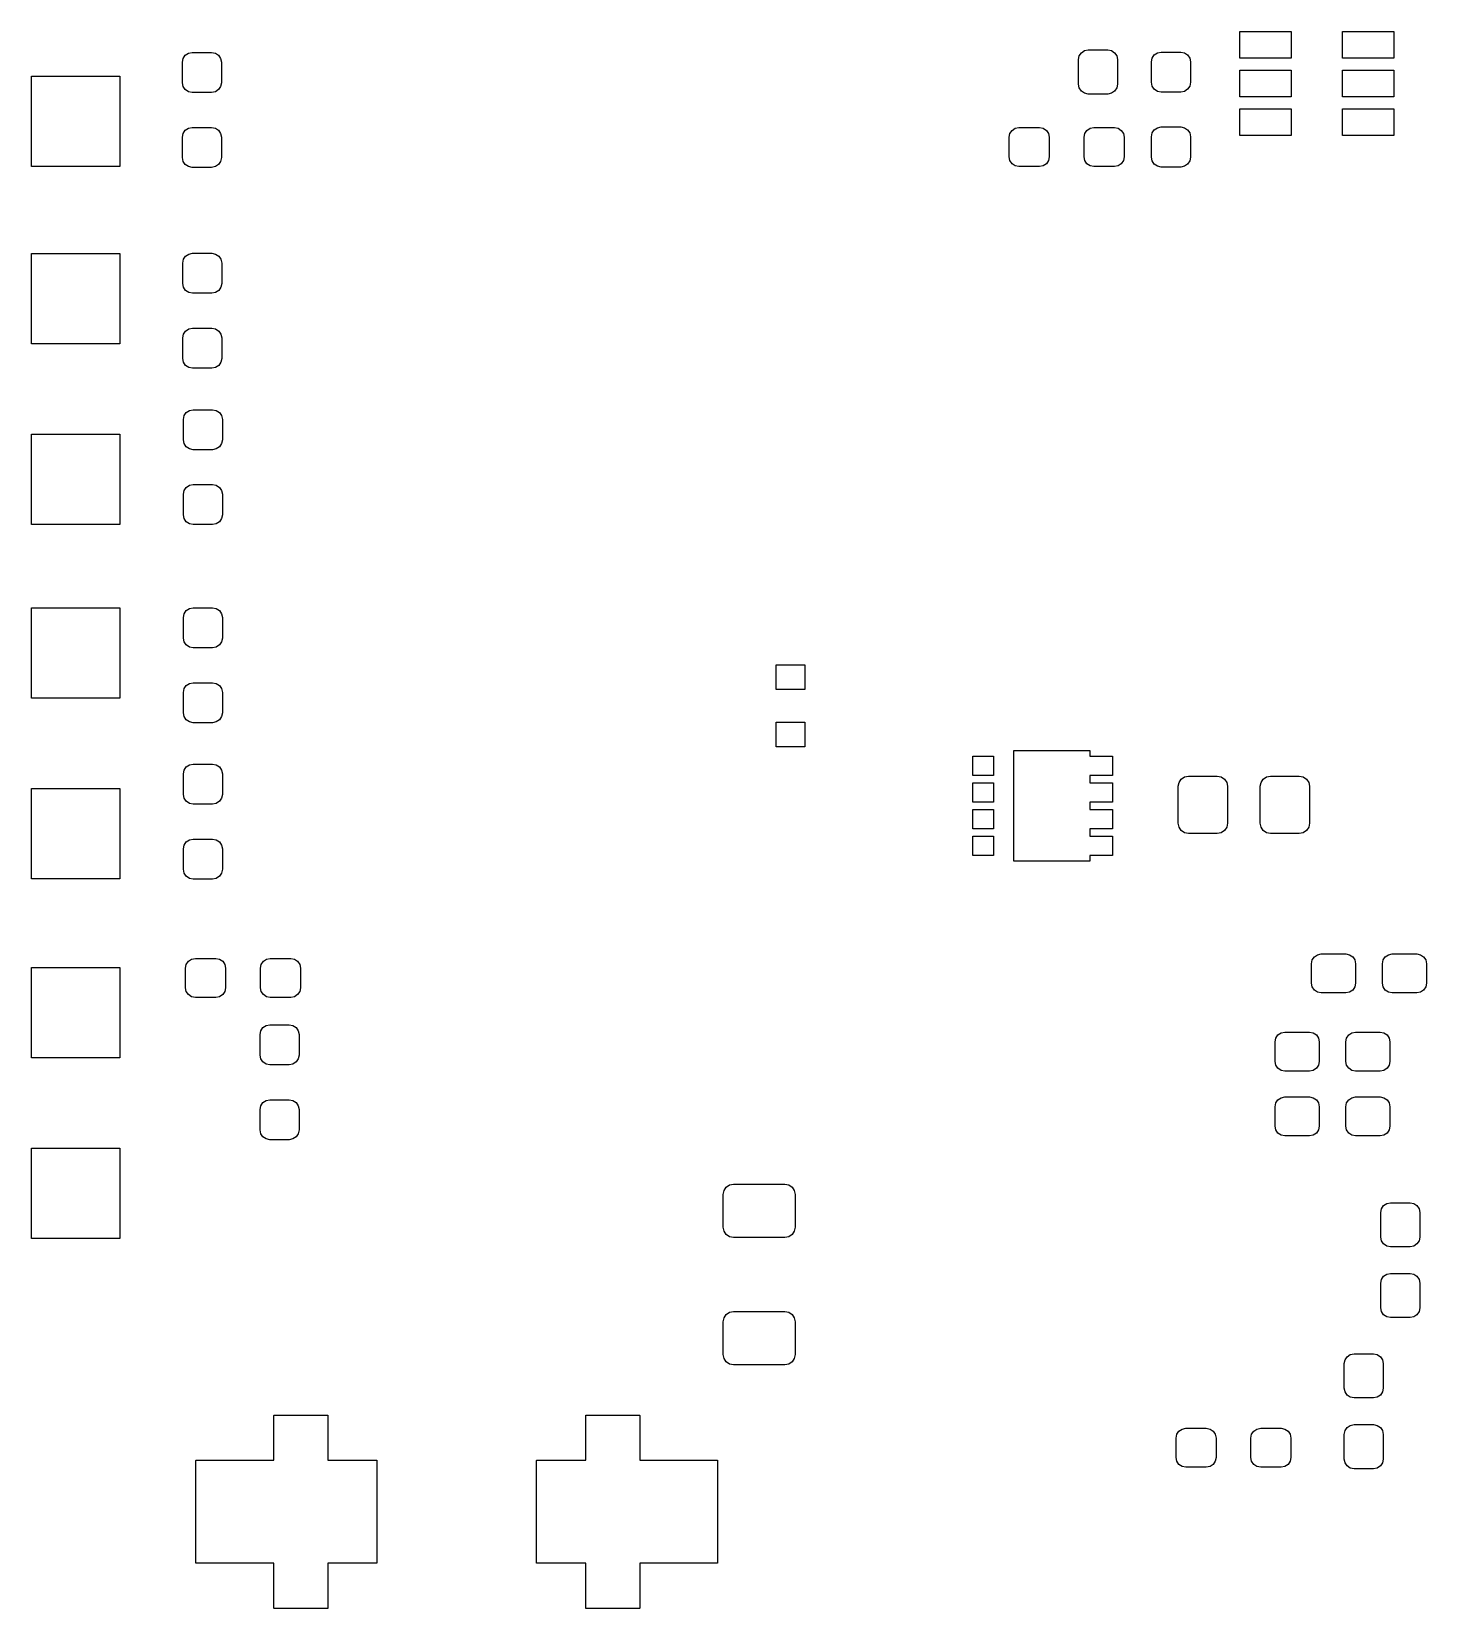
# Model space of a CAD drawing. Extents: x 108 to 189.5, y -138.2 to -65.1.
# Drawn here: x 116.67 to 150.66, y -138.22 to -99.8 of the extents above; entities that cross this region are included whole.
import ezdxf

# ---------------------------------------------------------------- set-up
doc = ezdxf.new("R2010")
doc.units = 0
doc.layers.add('BLACK', color=7, linetype='CONTINUOUS')

msp = doc.modelspace()

# ---------------------------------------------------------------- linework, layer by layer
at = {"layer": 'BLACK', "linetype": 'CONTINUOUS'}
for p, q in [((146.117, -100.452), (146.117, -99.8016)), ((146.117, -99.8016), (147.367, -99.8016)), ((147.367, -99.8016), (147.367, -100.452)), ((148.617, -100.452), (148.617, -99.8016)), ((148.617, -99.8016), (149.867, -99.8016)), ((149.867, -99.8016), (149.867, -100.452)), ((142.253, -100.318), (142.33, -100.267)), ((142.33, -100.267), (142.421, -100.249)), ((142.421, -100.249), (142.896, -100.249)), ((142.896, -100.249), (142.986, -100.267)), ((142.986, -100.267), (143.064, -100.318)), ((120.351, -100.549), (120.369, -100.458)), ((120.351, -101.049), (120.351, -100.549)), ((120.369, -100.458), (120.42, -100.381)), ((120.42, -100.381), (120.498, -100.329)), ((120.498, -100.329), (120.588, -100.311)), ((120.588, -100.311), (121.063, -100.311)), ((121.063, -100.311), (121.154, -100.329)), ((121.154, -100.329), (121.231, -100.381)), ((121.231, -100.381), (121.283, -100.458)), ((121.283, -100.458), (121.301, -100.549)), ((121.301, -100.549), (121.301, -101.049)), ((142.183, -100.486), (142.201, -100.395)), ((142.183, -101.086), (142.183, -100.486)), ((142.201, -100.395), (142.253, -100.318)), ((143.064, -100.318), (143.115, -100.395)), ((143.115, -100.395), (143.133, -100.486)), ((143.133, -100.486), (143.133, -101.086)), ((143.961, -100.539), (143.979, -100.448)), ((143.961, -101.039), (143.961, -100.539)), ((143.979, -100.448), (144.031, -100.371)), ((144.031, -100.371), (144.108, -100.32)), ((144.108, -100.32), (144.199, -100.302)), ((144.199, -100.302), (144.674, -100.302)), ((144.674, -100.302), (144.764, -100.32)), ((144.764, -100.32), (144.842, -100.371)), ((144.842, -100.371), (144.893, -100.448)), ((144.893, -100.448), (144.911, -100.539)), ((144.911, -100.539), (144.911, -101.039)), ((147.367, -100.452), (146.117, -100.452)), ((149.867, -100.452), (148.617, -100.452)), ((116.675, -103.087), (116.675, -100.887)), ((116.675, -100.887), (118.825, -100.887)), ((118.825, -100.887), (118.825, -103.087)), ((143.979, -101.13), (143.961, -101.039)), ((144.911, -101.039), (144.893, -101.13)), ((146.117, -101.392), (146.117, -100.742)), ((146.117, -100.742), (147.367, -100.742)), ((147.367, -100.742), (147.367, -101.392)), ((148.617, -101.392), (148.617, -100.742)), ((148.617, -100.742), (149.867, -100.742)), ((149.867, -100.742), (149.867, -101.392)), ((120.369, -101.14), (120.351, -101.049)), ((120.42, -101.217), (120.369, -101.14)), ((120.498, -101.268), (120.42, -101.217)), ((120.588, -101.286), (120.498, -101.268)), ((121.063, -101.286), (120.588, -101.286)), ((121.154, -101.268), (121.063, -101.286)), ((121.231, -101.217), (121.154, -101.268)), ((121.283, -101.14), (121.231, -101.217)), ((121.301, -101.049), (121.283, -101.14)), ((142.201, -101.177), (142.183, -101.086)), ((142.253, -101.254), (142.201, -101.177)), ((142.33, -101.306), (142.253, -101.254)), ((142.421, -101.324), (142.33, -101.306)), ((142.896, -101.324), (142.421, -101.324)), ((142.986, -101.306), (142.896, -101.324)), ((143.064, -101.254), (142.986, -101.306)), ((143.115, -101.177), (143.064, -101.254)), ((143.133, -101.086), (143.115, -101.177)), ((144.031, -101.207), (143.979, -101.13)), ((144.108, -101.259), (144.031, -101.207)), ((144.199, -101.277), (144.108, -101.259)), ((144.674, -101.277), (144.199, -101.277)), ((144.764, -101.259), (144.674, -101.277)), ((144.842, -101.207), (144.764, -101.259)), ((144.893, -101.13), (144.842, -101.207)), ((147.367, -101.392), (146.117, -101.392)), ((149.867, -101.392), (148.617, -101.392)), ((146.117, -102.332), (146.117, -101.682)), ((146.117, -101.682), (147.367, -101.682)), ((147.367, -101.682), (147.367, -102.332)), ((148.617, -102.332), (148.617, -101.682)), ((148.617, -101.682), (149.867, -101.682)), ((149.867, -101.682), (149.867, -102.332)), ((120.42, -102.206), (120.498, -102.154)), ((120.498, -102.154), (120.588, -102.136)), ((120.588, -102.136), (121.063, -102.136)), ((121.063, -102.136), (121.154, -102.154)), ((121.154, -102.154), (121.231, -102.206)), ((140.566, -102.211), (140.643, -102.159)), ((140.643, -102.159), (140.734, -102.141)), ((140.734, -102.141), (141.234, -102.141)), ((141.234, -102.141), (141.324, -102.159)), ((141.324, -102.159), (141.402, -102.211)), ((142.391, -102.211), (142.468, -102.159)), ((142.468, -102.159), (142.559, -102.141)), ((142.559, -102.141), (143.059, -102.141)), ((143.059, -102.141), (143.149, -102.159)), ((143.149, -102.159), (143.227, -102.211)), ((144.031, -102.196), (144.108, -102.145)), ((144.108, -102.145), (144.199, -102.127)), ((144.199, -102.127), (144.674, -102.127)), ((144.674, -102.127), (144.764, -102.145)), ((144.764, -102.145), (144.842, -102.196)), ((120.351, -102.374), (120.369, -102.283)), ((120.351, -102.874), (120.351, -102.374)), ((120.369, -102.283), (120.42, -102.206)), ((121.231, -102.206), (121.283, -102.283)), ((121.283, -102.283), (121.301, -102.374)), ((121.301, -102.374), (121.301, -102.874)), ((140.496, -102.378), (140.514, -102.288)), ((140.496, -102.853), (140.496, -102.378)), ((140.514, -102.288), (140.566, -102.211)), ((141.402, -102.211), (141.453, -102.288)), ((141.453, -102.288), (141.471, -102.378)), ((141.471, -102.378), (141.471, -102.853)), ((142.321, -102.378), (142.339, -102.288)), ((142.321, -102.853), (142.321, -102.378)), ((142.339, -102.288), (142.391, -102.211)), ((143.227, -102.211), (143.278, -102.288)), ((143.278, -102.288), (143.296, -102.378)), ((143.296, -102.378), (143.296, -102.853)), ((143.961, -102.364), (143.979, -102.273)), ((143.961, -102.864), (143.961, -102.364)), ((143.979, -102.273), (144.031, -102.196)), ((144.842, -102.196), (144.893, -102.273)), ((144.893, -102.273), (144.911, -102.364)), ((144.911, -102.364), (144.911, -102.864)), ((147.367, -102.332), (146.117, -102.332)), ((149.867, -102.332), (148.617, -102.332)), ((120.369, -102.965), (120.351, -102.874)), ((121.301, -102.874), (121.283, -102.965)), ((140.514, -102.944), (140.496, -102.853)), ((140.566, -103.021), (140.514, -102.944)), ((141.453, -102.944), (141.402, -103.021)), ((141.471, -102.853), (141.453, -102.944)), ((142.339, -102.944), (142.321, -102.853)), ((142.391, -103.021), (142.339, -102.944)), ((143.278, -102.944), (143.227, -103.021)), ((143.296, -102.853), (143.278, -102.944)), ((143.979, -102.955), (143.961, -102.864)), ((144.031, -103.032), (143.979, -102.955)), ((144.893, -102.955), (144.842, -103.032)), ((144.911, -102.864), (144.893, -102.955)), ((118.825, -103.087), (116.675, -103.087)), ((120.42, -103.042), (120.369, -102.965)), ((120.498, -103.093), (120.42, -103.042)), ((120.588, -103.111), (120.498, -103.093)), ((121.063, -103.111), (120.588, -103.111)), ((121.154, -103.093), (121.063, -103.111)), ((121.231, -103.042), (121.154, -103.093)), ((121.283, -102.965), (121.231, -103.042)), ((140.643, -103.073), (140.566, -103.021)), ((140.734, -103.091), (140.643, -103.073)), ((141.234, -103.091), (140.734, -103.091)), ((141.324, -103.073), (141.234, -103.091)), ((141.402, -103.021), (141.324, -103.073)), ((142.468, -103.073), (142.391, -103.021)), ((142.559, -103.091), (142.468, -103.073)), ((143.059, -103.091), (142.559, -103.091)), ((143.149, -103.073), (143.059, -103.091)), ((143.227, -103.021), (143.149, -103.073)), ((144.108, -103.084), (144.031, -103.032)), ((144.199, -103.102), (144.108, -103.084)), ((144.674, -103.102), (144.199, -103.102)), ((144.764, -103.084), (144.674, -103.102)), ((144.842, -103.032), (144.764, -103.084)), ((116.675, -107.409), (116.675, -105.209)), ((116.675, -105.209), (118.825, -105.209)), ((118.825, -105.209), (118.825, -107.409)), ((120.428, -105.273), (120.505, -105.222)), ((120.505, -105.222), (120.596, -105.204)), ((120.596, -105.204), (121.071, -105.204)), ((121.071, -105.204), (121.161, -105.222)), ((121.161, -105.222), (121.239, -105.273)), ((120.358, -105.441), (120.376, -105.35)), ((120.358, -105.941), (120.358, -105.441)), ((120.376, -105.35), (120.428, -105.273)), ((121.239, -105.273), (121.29, -105.35)), ((121.29, -105.35), (121.308, -105.441)), ((121.308, -105.441), (121.308, -105.941)), ((120.376, -106.032), (120.358, -105.941)), ((120.428, -106.109), (120.376, -106.032)), ((121.29, -106.032), (121.239, -106.109)), ((121.308, -105.941), (121.29, -106.032)), ((120.505, -106.161), (120.428, -106.109)), ((120.596, -106.179), (120.505, -106.161)), ((121.071, -106.179), (120.596, -106.179)), ((121.161, -106.161), (121.071, -106.179)), ((121.239, -106.109), (121.161, -106.161)), ((120.358, -107.266), (120.376, -107.175)), ((120.376, -107.175), (120.428, -107.098)), ((120.428, -107.098), (120.505, -107.047)), ((120.505, -107.047), (120.596, -107.029)), ((120.596, -107.029), (121.071, -107.029)), ((121.071, -107.029), (121.161, -107.047)), ((121.161, -107.047), (121.239, -107.098)), ((121.239, -107.098), (121.29, -107.175)), ((121.29, -107.175), (121.308, -107.266)), ((118.825, -107.409), (116.675, -107.409)), ((120.358, -107.766), (120.358, -107.266)), ((121.308, -107.266), (121.308, -107.766)), ((120.376, -107.857), (120.358, -107.766)), ((120.428, -107.934), (120.376, -107.857)), ((120.505, -107.986), (120.428, -107.934)), ((121.239, -107.934), (121.161, -107.986)), ((121.29, -107.857), (121.239, -107.934)), ((121.308, -107.766), (121.29, -107.857)), ((120.596, -108.004), (120.505, -107.986)), ((121.071, -108.004), (120.596, -108.004)), ((121.161, -107.986), (121.071, -108.004)), ((120.392, -109.16), (120.444, -109.083)), ((120.444, -109.083), (120.521, -109.032)), ((120.521, -109.032), (120.612, -109.014)), ((120.612, -109.014), (121.087, -109.014)), ((121.087, -109.014), (121.177, -109.032)), ((121.177, -109.032), (121.255, -109.083)), ((121.255, -109.083), (121.306, -109.16)), ((120.374, -109.251), (120.392, -109.16)), ((120.374, -109.751), (120.374, -109.251)), ((121.306, -109.16), (121.324, -109.251)), ((121.324, -109.251), (121.324, -109.751)), ((116.675, -111.809), (116.675, -109.609)), ((116.675, -109.609), (118.825, -109.609)), ((118.825, -109.609), (118.825, -111.809)), ((120.392, -109.842), (120.374, -109.751)), ((120.444, -109.919), (120.392, -109.842)), ((121.306, -109.842), (121.255, -109.919)), ((121.324, -109.751), (121.306, -109.842)), ((120.521, -109.971), (120.444, -109.919)), ((120.612, -109.989), (120.521, -109.971)), ((121.087, -109.989), (120.612, -109.989)), ((121.177, -109.971), (121.087, -109.989)), ((121.255, -109.919), (121.177, -109.971)), ((120.374, -111.076), (120.392, -110.985)), ((120.392, -110.985), (120.444, -110.908)), ((120.444, -110.908), (120.521, -110.857)), ((120.521, -110.857), (120.612, -110.839)), ((120.612, -110.839), (121.087, -110.839)), ((121.087, -110.839), (121.177, -110.857)), ((121.177, -110.857), (121.255, -110.908)), ((121.255, -110.908), (121.306, -110.985)), ((121.306, -110.985), (121.324, -111.076)), ((120.374, -111.576), (120.374, -111.076)), ((121.324, -111.076), (121.324, -111.576)), ((120.392, -111.667), (120.374, -111.576)), ((120.444, -111.744), (120.392, -111.667)), ((120.521, -111.796), (120.444, -111.744)), ((120.612, -111.814), (120.521, -111.796)), ((121.177, -111.796), (121.087, -111.814)), ((121.255, -111.744), (121.177, -111.796)), ((121.306, -111.667), (121.255, -111.744)), ((121.324, -111.576), (121.306, -111.667)), ((118.825, -111.809), (116.675, -111.809)), ((121.087, -111.814), (120.612, -111.814)), ((116.675, -116.045), (116.675, -113.845)), ((116.675, -113.845), (118.825, -113.845)), ((118.825, -113.845), (118.825, -116.045)), ((120.374, -114.077), (120.392, -113.986)), ((120.374, -114.577), (120.374, -114.077)), ((120.392, -113.986), (120.444, -113.909)), ((120.444, -113.909), (120.521, -113.858)), ((120.521, -113.858), (120.612, -113.84)), ((120.612, -113.84), (121.087, -113.84)), ((121.087, -113.84), (121.177, -113.858)), ((121.177, -113.858), (121.255, -113.909)), ((121.255, -113.909), (121.306, -113.986)), ((121.306, -113.986), (121.324, -114.077)), ((121.324, -114.077), (121.324, -114.577)), ((120.392, -114.668), (120.374, -114.577)), ((120.444, -114.745), (120.392, -114.668)), ((120.521, -114.797), (120.444, -114.745)), ((120.612, -114.815), (120.521, -114.797)), ((121.087, -114.815), (120.612, -114.815)), ((121.177, -114.797), (121.087, -114.815)), ((121.255, -114.745), (121.177, -114.797)), ((121.306, -114.668), (121.255, -114.745)), ((121.324, -114.577), (121.306, -114.668)), ((134.815, -115.83), (134.815, -115.23)), ((134.815, -115.23), (135.515, -115.23)), ((135.515, -115.23), (135.515, -115.83)), ((120.374, -115.902), (120.392, -115.811)), ((120.374, -116.402), (120.374, -115.902)), ((120.392, -115.811), (120.444, -115.734)), ((120.444, -115.734), (120.521, -115.683)), ((120.521, -115.683), (120.612, -115.665)), ((120.612, -115.665), (121.087, -115.665)), ((121.087, -115.665), (121.177, -115.683)), ((121.177, -115.683), (121.255, -115.734)), ((121.255, -115.734), (121.306, -115.811)), ((121.306, -115.811), (121.324, -115.902)), ((121.324, -115.902), (121.324, -116.402)), ((135.515, -115.83), (134.815, -115.83)), ((118.825, -116.045), (116.675, -116.045)), ((120.392, -116.493), (120.374, -116.402)), ((121.324, -116.402), (121.306, -116.493)), ((120.444, -116.57), (120.392, -116.493)), ((120.521, -116.622), (120.444, -116.57)), ((120.612, -116.64), (120.521, -116.622)), ((121.087, -116.64), (120.612, -116.64)), ((121.177, -116.622), (121.087, -116.64)), ((121.255, -116.57), (121.177, -116.622)), ((121.306, -116.493), (121.255, -116.57)), ((134.815, -117.23), (134.815, -116.63)), ((134.815, -116.63), (135.515, -116.63)), ((135.515, -116.63), (135.515, -117.23)), ((135.515, -117.23), (134.815, -117.23)), ((139.609, -117.926), (139.609, -117.456)), ((139.609, -117.456), (140.109, -117.456)), ((140.109, -117.456), (140.109, -117.926)), ((140.61, -120.016), (140.61, -117.316)), ((140.61, -117.316), (142.46, -117.316)), ((142.46, -117.316), (142.46, -117.456)), ((142.46, -117.456), (143.01, -117.456)), ((143.01, -117.456), (143.01, -117.926)), ((120.374, -117.887), (120.392, -117.796)), ((120.374, -118.387), (120.374, -117.887)), ((120.392, -117.796), (120.444, -117.719)), ((120.444, -117.719), (120.521, -117.668)), ((120.521, -117.668), (120.612, -117.65)), ((120.612, -117.65), (121.087, -117.65)), ((121.087, -117.65), (121.177, -117.668)), ((121.177, -117.668), (121.255, -117.719)), ((121.255, -117.719), (121.306, -117.796)), ((121.306, -117.796), (121.324, -117.887)), ((121.324, -117.887), (121.324, -118.387)), ((140.109, -117.926), (139.609, -117.926)), ((143.01, -117.926), (142.46, -117.926)), ((142.46, -117.926), (142.46, -118.106)), ((144.768, -117.959), (144.864, -117.94)), ((144.864, -117.94), (145.564, -117.94)), ((145.564, -117.94), (145.66, -117.959)), ((146.768, -117.959), (146.864, -117.94)), ((146.864, -117.94), (147.564, -117.94)), ((147.564, -117.94), (147.66, -117.959)), ((116.675, -120.445), (116.675, -118.245)), ((116.675, -118.245), (118.825, -118.245)), ((118.825, -118.245), (118.825, -120.445)), ((139.609, -118.576), (139.609, -118.106)), ((139.609, -118.106), (140.109, -118.106)), ((140.109, -118.106), (140.109, -118.576)), ((142.46, -118.106), (143.01, -118.106)), ((143.01, -118.106), (143.01, -118.576)), ((144.614, -118.19), (144.633, -118.095)), ((144.614, -119.09), (144.614, -118.19)), ((144.633, -118.095), (144.687, -118.013)), ((144.687, -118.013), (144.768, -117.959)), ((145.66, -117.959), (145.741, -118.013)), ((145.741, -118.013), (145.795, -118.095)), ((145.795, -118.095), (145.814, -118.19)), ((145.814, -118.19), (145.814, -119.09)), ((146.614, -118.19), (146.633, -118.095)), ((146.614, -119.09), (146.614, -118.19)), ((146.633, -118.095), (146.687, -118.013)), ((146.687, -118.013), (146.768, -117.959)), ((147.66, -117.959), (147.741, -118.013)), ((147.741, -118.013), (147.795, -118.095)), ((147.795, -118.095), (147.814, -118.19)), ((147.814, -118.19), (147.814, -119.09)), ((120.392, -118.478), (120.374, -118.387)), ((120.444, -118.555), (120.392, -118.478)), ((120.521, -118.607), (120.444, -118.555)), ((120.612, -118.625), (120.521, -118.607)), ((121.087, -118.625), (120.612, -118.625)), ((121.177, -118.607), (121.087, -118.625)), ((121.255, -118.555), (121.177, -118.607)), ((121.306, -118.478), (121.255, -118.555)), ((121.324, -118.387), (121.306, -118.478)), ((140.109, -118.576), (139.609, -118.576)), ((143.01, -118.576), (142.46, -118.576)), ((142.46, -118.576), (142.46, -118.756)), ((139.609, -119.226), (139.609, -118.756)), ((139.609, -118.756), (140.109, -118.756)), ((140.109, -118.756), (140.109, -119.226)), ((142.46, -118.756), (143.01, -118.756)), ((143.01, -118.756), (143.01, -119.226)), ((144.633, -119.186), (144.614, -119.09)), ((145.814, -119.09), (145.795, -119.186)), ((146.633, -119.186), (146.614, -119.09)), ((147.814, -119.09), (147.795, -119.186)), ((120.521, -119.493), (120.612, -119.475)), ((120.612, -119.475), (121.087, -119.475)), ((121.087, -119.475), (121.177, -119.493)), ((140.109, -119.226), (139.609, -119.226)), ((139.609, -119.876), (139.609, -119.406)), ((139.609, -119.406), (140.109, -119.406)), ((140.109, -119.406), (140.109, -119.876)), ((143.01, -119.226), (142.46, -119.226)), ((142.46, -119.226), (142.46, -119.406)), ((142.46, -119.406), (143.01, -119.406)), ((143.01, -119.406), (143.01, -119.876)), ((144.687, -119.267), (144.633, -119.186)), ((144.768, -119.321), (144.687, -119.267)), ((144.864, -119.34), (144.768, -119.321)), ((145.564, -119.34), (144.864, -119.34)), ((145.66, -119.321), (145.564, -119.34)), ((145.741, -119.267), (145.66, -119.321)), ((145.795, -119.186), (145.741, -119.267)), ((146.687, -119.267), (146.633, -119.186)), ((146.768, -119.321), (146.687, -119.267)), ((146.864, -119.34), (146.768, -119.321)), ((147.564, -119.34), (146.864, -119.34)), ((147.66, -119.321), (147.564, -119.34)), ((147.741, -119.267), (147.66, -119.321)), ((147.795, -119.186), (147.741, -119.267)), ((120.374, -119.712), (120.392, -119.621)), ((120.374, -120.212), (120.374, -119.712)), ((120.392, -119.621), (120.444, -119.544)), ((120.444, -119.544), (120.521, -119.493)), ((121.177, -119.493), (121.255, -119.544)), ((121.255, -119.544), (121.306, -119.621)), ((121.306, -119.621), (121.324, -119.712)), ((121.324, -119.712), (121.324, -120.212)), ((120.392, -120.303), (120.374, -120.212)), ((121.324, -120.212), (121.306, -120.303)), ((140.109, -119.876), (139.609, -119.876)), ((142.46, -120.016), (140.61, -120.016)), ((143.01, -119.876), (142.46, -119.876)), ((142.46, -119.876), (142.46, -120.016)), ((118.825, -120.445), (116.675, -120.445)), ((120.444, -120.38), (120.392, -120.303)), ((120.521, -120.432), (120.444, -120.38)), ((120.612, -120.45), (120.521, -120.432)), ((121.087, -120.45), (120.612, -120.45)), ((121.177, -120.432), (121.087, -120.45)), ((121.255, -120.38), (121.177, -120.432)), ((121.306, -120.303), (121.255, -120.38)), ((120.428, -122.622), (120.446, -122.531)), ((120.446, -122.531), (120.498, -122.454)), ((120.498, -122.454), (120.575, -122.403)), ((120.575, -122.403), (120.666, -122.385)), ((120.666, -122.385), (121.166, -122.385)), ((121.166, -122.385), (121.256, -122.403)), ((121.256, -122.403), (121.334, -122.454)), ((121.334, -122.454), (121.385, -122.531)), ((121.385, -122.531), (121.403, -122.622)), ((122.253, -122.622), (122.271, -122.531)), ((122.271, -122.531), (122.323, -122.454)), ((122.323, -122.454), (122.4, -122.403)), ((122.4, -122.403), (122.491, -122.385)), ((122.491, -122.385), (122.991, -122.385)), ((122.991, -122.385), (123.081, -122.403)), ((123.081, -122.403), (123.159, -122.454)), ((123.159, -122.454), (123.21, -122.531)), ((123.21, -122.531), (123.228, -122.622)), ((147.862, -122.511), (147.88, -122.42)), ((147.862, -122.986), (147.862, -122.511)), ((147.88, -122.42), (147.932, -122.343)), ((147.932, -122.343), (148.009, -122.292)), ((148.009, -122.292), (148.1, -122.274)), ((148.1, -122.274), (148.7, -122.274)), ((148.7, -122.274), (148.79, -122.292)), ((148.79, -122.292), (148.868, -122.343)), ((148.868, -122.343), (148.919, -122.42)), ((148.919, -122.42), (148.937, -122.511)), ((148.937, -122.511), (148.937, -122.986)), ((149.587, -122.511), (149.605, -122.42)), ((149.587, -122.986), (149.587, -122.511)), ((149.605, -122.42), (149.657, -122.343)), ((149.657, -122.343), (149.734, -122.292)), ((149.734, -122.292), (149.825, -122.274)), ((149.825, -122.274), (150.425, -122.274)), ((150.425, -122.274), (150.515, -122.292)), ((150.515, -122.292), (150.593, -122.343)), ((150.593, -122.343), (150.644, -122.42)), ((150.644, -122.42), (150.662, -122.511)), ((150.662, -122.511), (150.662, -122.986)), ((116.675, -124.808), (116.675, -122.608)), ((116.675, -122.608), (118.825, -122.608)), ((118.825, -122.608), (118.825, -124.808)), ((120.428, -123.097), (120.428, -122.622)), ((121.403, -122.622), (121.403, -123.097)), ((122.253, -123.097), (122.253, -122.622)), ((123.228, -122.622), (123.228, -123.097)), ((120.446, -123.188), (120.428, -123.097)), ((120.498, -123.265), (120.446, -123.188)), ((120.575, -123.317), (120.498, -123.265)), ((120.666, -123.335), (120.575, -123.317)), ((121.256, -123.317), (121.166, -123.335)), ((121.334, -123.265), (121.256, -123.317)), ((121.385, -123.188), (121.334, -123.265)), ((121.403, -123.097), (121.385, -123.188)), ((122.271, -123.188), (122.253, -123.097)), ((122.323, -123.265), (122.271, -123.188)), ((122.4, -123.317), (122.323, -123.265)), ((122.491, -123.335), (122.4, -123.317)), ((123.081, -123.317), (122.991, -123.335)), ((123.159, -123.265), (123.081, -123.317)), ((123.21, -123.188), (123.159, -123.265)), ((123.228, -123.097), (123.21, -123.188)), ((147.88, -123.077), (147.862, -122.986)), ((147.932, -123.154), (147.88, -123.077)), ((148.009, -123.206), (147.932, -123.154)), ((148.1, -123.224), (148.009, -123.206)), ((148.7, -123.224), (148.1, -123.224)), ((148.79, -123.206), (148.7, -123.224)), ((148.868, -123.154), (148.79, -123.206)), ((148.919, -123.077), (148.868, -123.154)), ((148.937, -122.986), (148.919, -123.077)), ((149.605, -123.077), (149.587, -122.986)), ((149.657, -123.154), (149.605, -123.077)), ((149.734, -123.206), (149.657, -123.154)), ((149.825, -123.224), (149.734, -123.206)), ((150.425, -123.224), (149.825, -123.224)), ((150.515, -123.206), (150.425, -123.224)), ((150.593, -123.154), (150.515, -123.206)), ((150.644, -123.077), (150.593, -123.154)), ((150.662, -122.986), (150.644, -123.077)), ((121.166, -123.335), (120.666, -123.335)), ((122.991, -123.335), (122.491, -123.335)), ((122.26, -124.146), (122.312, -124.069)), ((122.312, -124.069), (122.389, -124.018)), ((122.389, -124.018), (122.48, -124)), ((122.48, -124), (122.955, -124)), ((122.955, -124), (123.045, -124.018)), ((123.045, -124.018), (123.123, -124.069)), ((123.123, -124.069), (123.174, -124.146)), ((122.242, -124.237), (122.26, -124.146)), ((122.242, -124.737), (122.242, -124.237)), ((123.174, -124.146), (123.192, -124.237)), ((123.192, -124.237), (123.192, -124.737)), ((146.973, -124.416), (146.991, -124.325)), ((146.973, -124.891), (146.973, -124.416)), ((146.991, -124.325), (147.043, -124.248)), ((147.043, -124.248), (147.12, -124.197)), ((147.12, -124.197), (147.211, -124.179)), ((147.211, -124.179), (147.811, -124.179)), ((147.811, -124.179), (147.901, -124.197)), ((147.901, -124.197), (147.979, -124.248)), ((147.979, -124.248), (148.03, -124.325)), ((148.03, -124.325), (148.048, -124.416)), ((148.048, -124.416), (148.048, -124.891)), ((148.698, -124.416), (148.716, -124.325)), ((148.698, -124.891), (148.698, -124.416)), ((148.716, -124.325), (148.768, -124.248)), ((148.768, -124.248), (148.845, -124.197)), ((148.845, -124.197), (148.936, -124.179)), ((148.936, -124.179), (149.536, -124.179)), ((149.536, -124.179), (149.626, -124.197)), ((149.626, -124.197), (149.704, -124.248)), ((149.704, -124.248), (149.755, -124.325)), ((149.755, -124.325), (149.773, -124.416)), ((149.773, -124.416), (149.773, -124.891)), ((118.825, -124.808), (116.675, -124.808)), ((122.26, -124.828), (122.242, -124.737)), ((122.312, -124.905), (122.26, -124.828)), ((123.174, -124.828), (123.123, -124.905)), ((123.192, -124.737), (123.174, -124.828)), ((122.389, -124.957), (122.312, -124.905)), ((122.48, -124.975), (122.389, -124.957)), ((122.955, -124.975), (122.48, -124.975)), ((123.045, -124.957), (122.955, -124.975)), ((123.123, -124.905), (123.045, -124.957)), ((146.991, -124.982), (146.973, -124.891)), ((147.043, -125.059), (146.991, -124.982)), ((147.12, -125.111), (147.043, -125.059)), ((147.211, -125.129), (147.12, -125.111)), ((147.811, -125.129), (147.211, -125.129)), ((147.901, -125.111), (147.811, -125.129)), ((147.979, -125.059), (147.901, -125.111)), ((148.03, -124.982), (147.979, -125.059)), ((148.048, -124.891), (148.03, -124.982)), ((148.716, -124.982), (148.698, -124.891)), ((148.768, -125.059), (148.716, -124.982)), ((148.845, -125.111), (148.768, -125.059)), ((148.936, -125.129), (148.845, -125.111)), ((149.536, -125.129), (148.936, -125.129)), ((149.626, -125.111), (149.536, -125.129)), ((149.704, -125.059), (149.626, -125.111)), ((149.755, -124.982), (149.704, -125.059)), ((149.773, -124.891), (149.755, -124.982)), ((122.242, -126.062), (122.26, -125.971)), ((122.26, -125.971), (122.312, -125.894)), ((122.312, -125.894), (122.389, -125.843)), ((122.389, -125.843), (122.48, -125.825)), ((122.48, -125.825), (122.955, -125.825)), ((122.955, -125.825), (123.045, -125.843)), ((123.045, -125.843), (123.123, -125.894)), ((123.123, -125.894), (123.174, -125.971)), ((123.174, -125.971), (123.192, -126.062)), ((146.973, -125.996), (146.991, -125.905)), ((146.973, -126.471), (146.973, -125.996)), ((146.991, -125.905), (147.043, -125.828)), ((147.043, -125.828), (147.12, -125.777)), ((147.12, -125.777), (147.211, -125.759)), ((147.211, -125.759), (147.811, -125.759)), ((147.811, -125.759), (147.901, -125.777)), ((147.901, -125.777), (147.979, -125.828)), ((147.979, -125.828), (148.03, -125.905)), ((148.03, -125.905), (148.048, -125.996)), ((148.048, -125.996), (148.048, -126.471)), ((148.698, -125.996), (148.716, -125.905)), ((148.698, -126.471), (148.698, -125.996)), ((148.716, -125.905), (148.768, -125.828)), ((148.768, -125.828), (148.845, -125.777)), ((148.845, -125.777), (148.936, -125.759)), ((148.936, -125.759), (149.536, -125.759)), ((149.536, -125.759), (149.626, -125.777)), ((149.626, -125.777), (149.704, -125.828)), ((149.704, -125.828), (149.755, -125.905)), ((149.755, -125.905), (149.773, -125.996)), ((149.773, -125.996), (149.773, -126.471)), ((122.242, -126.562), (122.242, -126.062)), ((123.192, -126.062), (123.192, -126.562)), ((122.26, -126.653), (122.242, -126.562)), ((122.312, -126.73), (122.26, -126.653)), ((122.389, -126.782), (122.312, -126.73)), ((123.123, -126.73), (123.045, -126.782)), ((123.174, -126.653), (123.123, -126.73)), ((123.192, -126.562), (123.174, -126.653)), ((146.991, -126.562), (146.973, -126.471)), ((147.043, -126.639), (146.991, -126.562)), ((147.12, -126.691), (147.043, -126.639)), ((147.211, -126.709), (147.12, -126.691)), ((147.811, -126.709), (147.211, -126.709)), ((147.901, -126.691), (147.811, -126.709)), ((147.979, -126.639), (147.901, -126.691)), ((148.03, -126.562), (147.979, -126.639)), ((148.048, -126.471), (148.03, -126.562)), ((148.716, -126.562), (148.698, -126.471)), ((148.768, -126.639), (148.716, -126.562)), ((148.845, -126.691), (148.768, -126.639)), ((148.936, -126.709), (148.845, -126.691)), ((149.536, -126.709), (148.936, -126.709)), ((149.626, -126.691), (149.536, -126.709)), ((149.704, -126.639), (149.626, -126.691)), ((149.755, -126.562), (149.704, -126.639)), ((149.773, -126.471), (149.755, -126.562)), ((116.675, -129.208), (116.675, -127.008)), ((116.675, -127.008), (118.825, -127.008)), ((118.825, -127.008), (118.825, -129.208)), ((122.48, -126.8), (122.389, -126.782)), ((122.955, -126.8), (122.48, -126.8)), ((123.045, -126.782), (122.955, -126.8)), ((133.601, -127.957), (133.682, -127.903)), ((133.682, -127.903), (133.778, -127.884)), ((133.778, -127.884), (135.028, -127.884)), ((135.028, -127.884), (135.124, -127.903)), ((135.124, -127.903), (135.205, -127.957)), ((133.528, -128.134), (133.547, -128.038)), ((133.528, -128.934), (133.528, -128.134)), ((133.547, -128.038), (133.601, -127.957)), ((135.205, -127.957), (135.259, -128.038)), ((135.259, -128.038), (135.278, -128.134)), ((135.278, -128.134), (135.278, -128.934)), ((149.549, -128.571), (149.567, -128.48)), ((149.549, -129.171), (149.549, -128.571)), ((149.567, -128.48), (149.619, -128.403)), ((149.619, -128.403), (149.696, -128.352)), ((149.696, -128.352), (149.787, -128.334)), ((149.787, -128.334), (150.262, -128.334)), ((150.262, -128.334), (150.352, -128.352)), ((150.352, -128.352), (150.43, -128.403)), ((150.43, -128.403), (150.481, -128.48)), ((150.481, -128.48), (150.499, -128.571)), ((150.499, -128.571), (150.499, -129.171)), ((133.547, -129.029), (133.528, -128.934)), ((133.601, -129.11), (133.547, -129.029)), ((135.259, -129.029), (135.205, -129.11)), ((135.278, -128.934), (135.259, -129.029)), ((118.825, -129.208), (116.675, -129.208)), ((133.682, -129.165), (133.601, -129.11)), ((133.778, -129.184), (133.682, -129.165)), ((135.028, -129.184), (133.778, -129.184)), ((135.124, -129.165), (135.028, -129.184)), ((135.205, -129.11), (135.124, -129.165)), ((149.567, -129.262), (149.549, -129.171)), ((149.619, -129.339), (149.567, -129.262)), ((149.696, -129.391), (149.619, -129.339)), ((149.787, -129.409), (149.696, -129.391)), ((150.262, -129.409), (149.787, -129.409)), ((150.352, -129.391), (150.262, -129.409)), ((150.43, -129.339), (150.352, -129.391)), ((150.481, -129.262), (150.43, -129.339)), ((150.499, -129.171), (150.481, -129.262)), ((149.549, -130.296), (149.567, -130.205)), ((149.567, -130.205), (149.619, -130.128)), ((149.619, -130.128), (149.696, -130.077)), ((149.696, -130.077), (149.787, -130.059)), ((149.787, -130.059), (150.262, -130.059)), ((150.262, -130.059), (150.352, -130.077)), ((150.352, -130.077), (150.43, -130.128)), ((150.43, -130.128), (150.481, -130.205)), ((150.481, -130.205), (150.499, -130.296)), ((149.549, -130.896), (149.549, -130.296)), ((150.499, -130.296), (150.499, -130.896)), ((133.601, -131.057), (133.682, -131.003)), ((133.682, -131.003), (133.778, -130.984)), ((133.778, -130.984), (135.028, -130.984)), ((135.028, -130.984), (135.124, -131.003)), ((135.124, -131.003), (135.205, -131.057)), ((149.567, -130.987), (149.549, -130.896)), ((149.619, -131.064), (149.567, -130.987)), ((150.481, -130.987), (150.43, -131.064)), ((150.499, -130.896), (150.481, -130.987)), ((133.528, -131.234), (133.547, -131.138)), ((133.528, -132.034), (133.528, -131.234)), ((133.547, -131.138), (133.601, -131.057)), ((135.205, -131.057), (135.259, -131.138)), ((135.259, -131.138), (135.278, -131.234)), ((135.278, -131.234), (135.278, -132.034)), ((149.696, -131.116), (149.619, -131.064)), ((149.787, -131.134), (149.696, -131.116)), ((150.262, -131.134), (149.787, -131.134)), ((150.352, -131.116), (150.262, -131.134)), ((150.43, -131.064), (150.352, -131.116)), ((133.547, -132.129), (133.528, -132.034)), ((133.601, -132.21), (133.547, -132.129)), ((135.259, -132.129), (135.205, -132.21)), ((135.278, -132.034), (135.259, -132.129)), ((148.678, -132.163), (148.73, -132.086)), ((148.73, -132.086), (148.807, -132.035)), ((148.807, -132.035), (148.898, -132.017)), ((148.898, -132.017), (149.373, -132.017)), ((149.373, -132.017), (149.463, -132.035)), ((149.463, -132.035), (149.541, -132.086)), ((149.541, -132.086), (149.592, -132.163)), ((133.682, -132.265), (133.601, -132.21)), ((133.778, -132.284), (133.682, -132.265)), ((135.028, -132.284), (133.778, -132.284)), ((135.124, -132.265), (135.028, -132.284)), ((135.205, -132.21), (135.124, -132.265)), ((148.66, -132.254), (148.678, -132.163)), ((148.66, -132.854), (148.66, -132.254)), ((149.592, -132.163), (149.61, -132.254)), ((149.61, -132.254), (149.61, -132.854)), ((148.678, -132.945), (148.66, -132.854)), ((149.61, -132.854), (149.592, -132.945)), ((148.73, -133.022), (148.678, -132.945)), ((148.807, -133.074), (148.73, -133.022)), ((148.898, -133.092), (148.807, -133.074)), ((149.373, -133.092), (148.898, -133.092)), ((149.463, -133.074), (149.373, -133.092)), ((149.541, -133.022), (149.463, -133.074)), ((149.592, -132.945), (149.541, -133.022)), ((122.582, -133.515), (122.584, -133.511)), ((122.582, -134.61), (122.582, -133.515)), ((122.584, -133.511), (122.587, -133.51)), ((122.587, -133.51), (123.887, -133.51)), ((123.887, -133.51), (123.891, -133.511)), ((123.891, -133.511), (123.892, -133.515)), ((123.892, -133.515), (123.892, -134.61)), ((130.182, -133.515), (130.184, -133.511)), ((130.182, -134.61), (130.182, -133.515)), ((130.184, -133.511), (130.187, -133.51)), ((130.187, -133.51), (131.487, -133.51)), ((131.487, -133.51), (131.491, -133.511)), ((131.491, -133.511), (131.492, -133.515)), ((131.492, -133.515), (131.492, -134.61)), ((144.56, -134.068), (144.578, -133.977)), ((144.56, -134.543), (144.56, -134.068)), ((144.578, -133.977), (144.63, -133.9)), ((144.63, -133.9), (144.707, -133.849)), ((144.707, -133.849), (144.798, -133.831)), ((144.798, -133.831), (145.298, -133.831)), ((145.298, -133.831), (145.388, -133.849)), ((145.388, -133.849), (145.466, -133.9)), ((145.466, -133.9), (145.517, -133.977)), ((145.517, -133.977), (145.535, -134.068)), ((145.535, -134.068), (145.535, -134.543)), ((146.385, -134.068), (146.403, -133.977)), ((146.385, -134.543), (146.385, -134.068)), ((146.403, -133.977), (146.455, -133.9)), ((146.455, -133.9), (146.532, -133.849)), ((146.532, -133.849), (146.623, -133.831)), ((146.623, -133.831), (147.123, -133.831)), ((147.123, -133.831), (147.213, -133.849)), ((147.213, -133.849), (147.291, -133.9)), ((147.291, -133.9), (147.342, -133.977)), ((147.342, -133.977), (147.36, -134.068)), ((147.36, -134.068), (147.36, -134.543)), ((148.66, -133.979), (148.678, -133.888)), ((148.66, -134.579), (148.66, -133.979)), ((148.678, -133.888), (148.73, -133.811)), ((148.73, -133.811), (148.807, -133.76)), ((148.807, -133.76), (148.898, -133.742)), ((148.898, -133.742), (149.373, -133.742)), ((149.373, -133.742), (149.463, -133.76)), ((149.463, -133.76), (149.541, -133.811)), ((149.541, -133.811), (149.592, -133.888)), ((149.592, -133.888), (149.61, -133.979)), ((149.61, -133.979), (149.61, -134.579)), ((120.682, -134.615), (120.684, -134.611)), ((120.682, -137.115), (120.682, -134.615)), ((120.684, -134.611), (120.687, -134.61)), ((120.687, -134.61), (122.582, -134.61)), ((123.892, -134.61), (125.087, -134.61)), ((125.087, -134.61), (125.091, -134.611)), ((125.091, -134.611), (125.092, -134.615)), ((125.092, -134.615), (125.092, -137.115)), ((128.982, -134.615), (128.984, -134.611)), ((128.982, -137.115), (128.982, -134.615)), ((128.984, -134.611), (128.987, -134.61)), ((128.987, -134.61), (130.182, -134.61)), ((131.492, -134.61), (133.387, -134.61)), ((133.387, -134.61), (133.391, -134.611)), ((133.391, -134.611), (133.392, -134.615)), ((133.392, -134.615), (133.392, -137.115)), ((144.578, -134.634), (144.56, -134.543)), ((144.63, -134.711), (144.578, -134.634)), ((144.707, -134.763), (144.63, -134.711)), ((144.798, -134.781), (144.707, -134.763)), ((145.298, -134.781), (144.798, -134.781)), ((145.388, -134.763), (145.298, -134.781)), ((145.466, -134.711), (145.388, -134.763)), ((145.517, -134.634), (145.466, -134.711)), ((145.535, -134.543), (145.517, -134.634)), ((146.403, -134.634), (146.385, -134.543)), ((146.455, -134.711), (146.403, -134.634)), ((146.532, -134.763), (146.455, -134.711)), ((146.623, -134.781), (146.532, -134.763)), ((147.123, -134.781), (146.623, -134.781)), ((147.213, -134.763), (147.123, -134.781)), ((147.291, -134.711), (147.213, -134.763)), ((147.342, -134.634), (147.291, -134.711)), ((147.36, -134.543), (147.342, -134.634)), ((148.678, -134.67), (148.66, -134.579)), ((148.73, -134.747), (148.678, -134.67)), ((148.807, -134.799), (148.73, -134.747)), ((148.898, -134.817), (148.807, -134.799)), ((149.373, -134.817), (148.898, -134.817)), ((149.463, -134.799), (149.373, -134.817)), ((149.541, -134.747), (149.463, -134.799)), ((149.592, -134.67), (149.541, -134.747)), ((149.61, -134.579), (149.592, -134.67)), ((120.684, -137.118), (120.682, -137.115)), ((120.687, -137.12), (120.684, -137.118)), ((122.582, -137.12), (120.687, -137.12)), ((122.582, -138.215), (122.582, -137.12)), ((125.087, -137.12), (123.892, -137.12)), ((123.892, -137.12), (123.892, -138.215)), ((125.091, -137.118), (125.087, -137.12)), ((125.092, -137.115), (125.091, -137.118)), ((128.984, -137.118), (128.982, -137.115)), ((128.987, -137.12), (128.984, -137.118)), ((130.182, -137.12), (128.987, -137.12)), ((130.182, -138.215), (130.182, -137.12)), ((133.387, -137.12), (131.492, -137.12)), ((131.492, -137.12), (131.492, -138.215)), ((133.391, -137.118), (133.387, -137.12)), ((133.392, -137.115), (133.391, -137.118)), ((122.584, -138.218), (122.582, -138.215)), ((122.587, -138.22), (122.584, -138.218)), ((123.887, -138.22), (122.587, -138.22)), ((123.891, -138.218), (123.887, -138.22)), ((123.892, -138.215), (123.891, -138.218)), ((130.184, -138.218), (130.182, -138.215)), ((130.187, -138.22), (130.184, -138.218)), ((131.487, -138.22), (130.187, -138.22)), ((131.491, -138.218), (131.487, -138.22)), ((131.492, -138.215), (131.491, -138.218))]:
    msp.add_line(p, q, dxfattribs=at)

doc.saveas('drawing.dxf')
